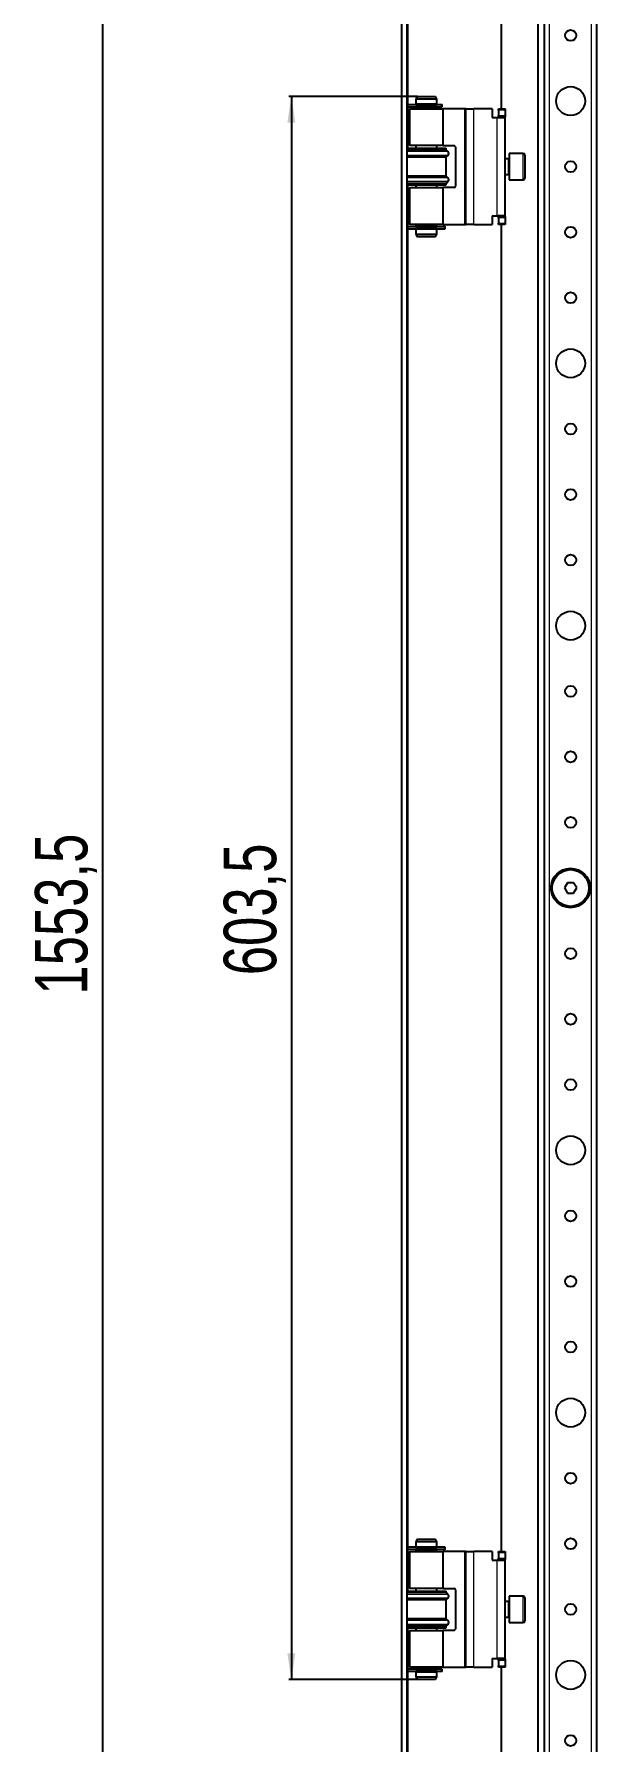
# Model space of a CAD drawing. Header units: millimetres. Extents: x -460 to 1472, y -1011 to 1043.
# Drawn here: x 606 to 821, y -320 to 331 of the extents above; entities that cross this region are included whole.
import ezdxf

# ---------------------------------------------------------------- set-up
doc = ezdxf.new("R2010")
doc.units = ezdxf.units.MM
doc.layers.add('FORMAT', color=7, linetype='Continuous')
doc.styles.add('SLDTEXTSTYLE0', font='TXT', dxfattribs={"width": 0.75})
doc.dimstyles.new('SLDDIMSTYLE0', dxfattribs={"dimtxt": 20, "dimasz": 10, "dimexe": 0, "dimexo": 0.0625, "dimgap": 5, "dimtad": 2, "dimdec": 1, "dimrnd": 1e-09, "dimzin": 12, "dimdsep": 46, "dimtxsty": 'SLDTEXTSTYLE0', "dimsah": 1, "dimcen": 0.09, "dimadec": 0, "dimazin": 3, "dimtfac": 1, "dimtofl": 0, "dimtmove": 0, "dimatfit": 3, "dimfxl": 0, "dimfrac": 2, "dimtolj": 1, "dimtzin": 12, "dimarcsym": 0})

# ---------------------------------------------------------------- blocks, each defined once
blk = doc.blocks.new('_D_7')
at = {"layer": 'FORMAT'}
for p, q in [((752.38, 781.78), (631.31, 781.78)), ((632.31, 781.78), (632.31, -771.72)), ((752.38, -771.72), (631.31, -771.72))]:
    blk.add_line(p, q, dxfattribs=at)
for points in [[(632.31, 781.78), (630.77, 771.78), (633.85, 771.78)], [(632.31, -771.72), (633.85, -761.72), (630.77, -761.72)]]:
    blk.add_solid(points, dxfattribs=at)
at = {"layer": 'FORMAT', "insert": (606.53, -35.61), "char_height": 20, "attachment_point": 1, "rotation": 90, "style": 'SLDTEXTSTYLE0'}
blk.add_mtext('1553,5', dxfattribs=at)
blk = doc.blocks.new('_D_9')
at = {"layer": 'FORMAT'}
for p, q in [((752.38, 306.78), (703.31, 306.78)), ((704.31, 306.78), (704.31, -296.72)), ((752.38, -296.72), (703.31, -296.72))]:
    blk.add_line(p, q, dxfattribs=at)
for points in [[(704.31, 306.78), (702.77, 296.78), (705.85, 296.78)], [(704.31, -296.72), (705.85, -286.72), (702.77, -286.72)]]:
    blk.add_solid(points, dxfattribs=at)
at = {"layer": 'FORMAT', "insert": (678.53, -28.22), "char_height": 20, "attachment_point": 1, "rotation": 90, "style": 'SLDTEXTSTYLE0'}
blk.add_mtext('603,5', dxfattribs=at)

msp = doc.modelspace()

# ---------------------------------------------------------------- linework, layer by layer
at = {"color": 7, "linetype": 'Continuous', "lineweight": 25}
for p, q in [((746.31, 882.53), (746.31, -872.47)), ((748.31, 882.53), (748.31, -872.47)), ((798.31, 849.53), (798.31, -839.47)), ((800.81, -812.47), (800.81, 822.53)), ((820.81, -812.47), (820.81, 822.53)), ((784.31, 733.03), (784.31, 302.03)), ((752.39, 306.78), (751.81, 305.78)), ((752.39, 306.78), (759.24, 306.78)), ((759.81, 305.78), (759.24, 306.78)), ((748.66, 303.73), (748.66, 302.83)), ((748.66, 303.73), (761.55, 303.73)), ((748.66, 302.83), (761.55, 302.83)), ((749.36, 302.03), (749.36, 288.03)), ((749.36, 302.03), (762.26, 302.03)), ((751.81, 305.78), (751.81, 303.78)), ((759.81, 305.78), (751.81, 305.78)), ((756.57, 303.78), (751.81, 303.78)), ((751.81, 302.78), (751.81, 302.03)), ((756.57, 302.78), (751.81, 302.78)), ((752.31, 303.78), (752.31, 303.73)), ((752.31, 302.83), (752.31, 302.78)), ((759.81, 303.78), (756.57, 303.78)), ((759.81, 302.78), (756.57, 302.78)), ((759.31, 303.73), (759.31, 303.78)), ((759.31, 302.78), (759.31, 302.83)), ((759.81, 303.78), (759.81, 305.78)), ((759.81, 302.03), (759.81, 302.78)), ((761.55, 303.73), (761.64, 303.73)), ((761.55, 302.83), (761.64, 302.83)), ((761.64, 302.83), (761.64, 303.73)), ((761.64, 303.73), (761.85, 303.73)), ((761.64, 302.83), (761.85, 302.83)), ((761.85, 302.83), (761.85, 303.73)), ((762.26, 288.03), (762.26, 302.03)), ((770.36, 302.03), (762.26, 302.03)), ((770.86, 302.03), (770.36, 302.03)), ((770.86, 258.03), (770.86, 302.03)), ((770.86, 302.03), (773.86, 302.03)), ((780.86, 302.03), (773.86, 302.03)), ((780.86, 302.03), (780.86, 298.73)), ((783.36, 302.03), (785.86, 302.03)), ((783.36, 301.53), (783.36, 302.03)), ((783.36, 301.53), (783.36, 299.53)), ((783.36, 299.03), (783.36, 299.53)), ((785.86, 302.03), (785.86, 301.53)), ((785.86, 301.53), (785.86, 299.53)), ((785.86, 299.53), (785.86, 299.03)), ((780.86, 298.73), (782.86, 298.73)), ((782.86, 298.73), (785.86, 298.73)), ((785.86, 299.03), (783.36, 299.03)), ((783.36, 299.03), (783.36, 298.73)), ((785.86, 298.73), (785.86, 299.03)), ((785.86, 261.33), (785.86, 298.73)), ((748.31, 287.03), (763.31, 287.03)), ((762.26, 288.03), (749.36, 288.03)), ((751.81, 288.03), (751.81, 287.03)), ((759.81, 287.03), (759.81, 288.03)), ((762.26, 288.03), (766.36, 288.03)), ((763.31, 286.43), (763.31, 287.03)), ((766.86, 287.53), (766.86, 272.53)), ((763.31, 286.43), (748.31, 286.43)), ((763.31, 283.63), (748.31, 283.63)), ((764.01, 285.74), (763.31, 286.43)), ((763.31, 283.63), (764.01, 284.32)), ((763.31, 276.43), (763.31, 283.63)), ((787.11, 283.03), (785.86, 283.03)), ((792.76, 285.03), (787.36, 285.03)), ((787.36, 285.03), (787.36, 275.03)), ((793.36, 284.43), (793.36, 275.63)), ((763.31, 276.43), (748.31, 276.43)), ((763.31, 273.63), (748.31, 273.63)), ((764.01, 275.74), (763.31, 276.43)), ((763.31, 273.63), (764.01, 274.32)), ((763.31, 273.03), (763.31, 273.63)), ((785.86, 277.03), (787.11, 277.03)), ((787.36, 275.03), (792.76, 275.03)), ((748.31, 273.03), (763.31, 273.03)), ((749.36, 272.03), (749.36, 258.03)), ((749.36, 272.03), (762.26, 272.03)), ((751.81, 273.03), (751.81, 272.03)), ((759.81, 272.03), (759.81, 273.03)), ((762.26, 258.03), (762.26, 272.03)), ((766.36, 272.03), (762.26, 272.03)), ((780.86, 261.33), (782.86, 261.33)), ((780.86, 261.33), (780.86, 258.03)), ((785.86, 261.33), (782.86, 261.33)), ((783.36, 261.33), (783.36, 261.03)), ((783.36, 261.03), (785.86, 261.03)), ((783.36, 260.53), (783.36, 261.03)), ((783.36, 260.53), (783.36, 258.53)), ((785.86, 261.03), (785.86, 261.33)), ((785.86, 261.03), (785.86, 260.53)), ((785.86, 260.53), (785.86, 258.53)), ((748.66, 257.23), (748.66, 256.33)), ((748.66, 257.23), (762.96, 257.23)), ((748.66, 256.33), (762.96, 256.33)), ((762.26, 258.03), (749.36, 258.03)), ((751.81, 258.03), (751.81, 257.28)), ((756.57, 257.28), (751.81, 257.28)), ((751.81, 256.28), (751.81, 254.28)), ((756.57, 256.28), (751.81, 256.28)), ((751.81, 254.28), (752.39, 253.28)), ((751.81, 254.28), (756.57, 254.28)), ((752.31, 257.28), (752.31, 257.23)), ((752.31, 256.33), (752.31, 256.28)), ((759.81, 257.28), (756.57, 257.28)), ((759.81, 256.28), (756.57, 256.28)), ((756.57, 254.28), (759.81, 254.28)), ((759.24, 253.28), (759.81, 254.28)), ((759.31, 257.23), (759.31, 257.28)), ((759.31, 256.28), (759.31, 256.33)), ((759.81, 257.28), (759.81, 258.03)), ((759.81, 254.28), (759.81, 256.28)), ((762.26, 258.03), (770.36, 258.03)), ((762.96, 256.33), (762.96, 257.23)), ((770.36, 258.03), (770.86, 258.03)), ((773.86, 258.03), (770.86, 258.03)), ((773.86, 258.03), (780.86, 258.03)), ((783.36, 258.03), (783.36, 258.53)), ((785.86, 258.03), (783.36, 258.03)), ((784.31, 258.03), (784.31, -247.97)), ((785.86, 258.53), (785.86, 258.03)), ((756.46, 253.28), (752.39, 253.28)), ((759.24, 253.28), (756.46, 253.28)), ((809.66, 7.03), (808.51, 5.03)), ((811.97, 7.03), (809.66, 7.03)), ((813.12, 5.03), (811.97, 7.03)), ((808.51, 5.03), (809.66, 3.03)), ((809.66, 3.03), (811.97, 3.03)), ((811.97, 3.03), (813.12, 5.03)), ((748.66, -246.27), (748.66, -247.17)), ((762.96, -246.27), (748.66, -246.27)), ((762.96, -247.17), (748.66, -247.17)), ((752.39, -243.22), (751.81, -244.22)), ((751.81, -244.22), (751.81, -246.22)), ((759.81, -244.22), (751.81, -244.22)), ((751.81, -246.22), (759.81, -246.22)), ((751.81, -247.22), (751.81, -247.97)), ((751.81, -247.22), (759.81, -247.22)), ((752.31, -246.22), (752.31, -246.27)), ((752.31, -247.17), (752.31, -247.22)), ((752.39, -243.22), (759.24, -243.22)), ((759.81, -244.22), (759.24, -243.22)), ((759.31, -246.27), (759.31, -246.22)), ((759.31, -247.22), (759.31, -247.17)), ((759.81, -246.22), (759.81, -244.22)), ((759.81, -247.97), (759.81, -247.22)), ((762.96, -247.17), (762.96, -246.27)), ((749.36, -247.97), (749.36, -261.97)), ((749.36, -247.97), (762.26, -247.97)), ((762.26, -261.97), (762.26, -247.97)), ((770.36, -247.97), (762.26, -247.97)), ((770.86, -247.97), (770.36, -247.97)), ((770.86, -291.97), (770.86, -247.97)), ((770.86, -247.97), (773.86, -247.97)), ((780.86, -247.97), (773.86, -247.97)), ((780.86, -247.97), (780.86, -251.27)), ((780.86, -251.27), (782.86, -251.27)), ((782.86, -251.27), (785.86, -251.27)), ((783.36, -247.97), (785.86, -247.97)), ((783.36, -248.47), (783.36, -247.97)), ((783.36, -248.47), (783.36, -250.47)), ((783.36, -250.97), (783.36, -250.47)), ((785.86, -250.97), (783.36, -250.97)), ((783.36, -250.97), (783.36, -251.27)), ((785.86, -247.97), (785.86, -248.47)), ((785.86, -248.47), (785.86, -250.47)), ((785.86, -250.47), (785.86, -250.97)), ((785.86, -251.27), (785.86, -250.97)), ((785.86, -288.67), (785.86, -251.27)), ((748.31, -262.97), (763.31, -262.97)), ((763.31, -263.57), (748.31, -263.57)), ((763.31, -266.37), (748.31, -266.37)), ((762.26, -261.97), (749.36, -261.97)), ((751.81, -261.97), (751.81, -262.97)), ((759.81, -262.97), (759.81, -261.97)), ((762.26, -261.97), (766.36, -261.97)), ((763.31, -263.57), (763.31, -262.97)), ((764.01, -264.26), (763.31, -263.57)), ((763.31, -266.37), (764.01, -265.68)), ((763.31, -273.57), (763.31, -266.37)), ((766.86, -262.47), (766.86, -277.47)), ((792.76, -264.97), (787.36, -264.97)), ((787.36, -264.97), (787.36, -274.29)), ((793.36, -265.57), (793.36, -273.77)), ((787.11, -266.97), (785.86, -266.97)), ((785.86, -272.97), (787.11, -272.97)), ((763.31, -273.57), (748.31, -273.57)), ((763.31, -276.37), (748.31, -276.37)), ((748.31, -276.97), (763.31, -276.97)), ((749.36, -277.97), (749.36, -291.97)), ((749.36, -277.97), (762.26, -277.97)), ((751.81, -276.97), (751.81, -277.97)), ((759.81, -277.97), (759.81, -276.97)), ((762.26, -291.97), (762.26, -277.97)), ((766.36, -277.97), (762.26, -277.97)), ((764.01, -274.26), (763.31, -273.57)), ((763.31, -276.37), (764.01, -275.68)), ((763.31, -276.97), (763.31, -276.37)), ((787.36, -274.29), (787.36, -274.97)), ((787.36, -274.97), (792.76, -274.97)), ((793.36, -273.77), (793.36, -274.37)), ((748.66, -292.77), (748.66, -293.67)), ((761.55, -292.77), (748.66, -292.77)), ((762.26, -291.97), (749.36, -291.97)), ((751.81, -291.97), (751.81, -292.72)), ((751.81, -292.72), (759.81, -292.72)), ((752.31, -292.72), (752.31, -292.77)), ((759.31, -292.77), (759.31, -292.72)), ((759.81, -292.72), (759.81, -291.97)), ((761.64, -292.77), (761.55, -292.77)), ((761.64, -293.67), (761.64, -292.77)), ((761.85, -292.77), (761.64, -292.77)), ((761.85, -293.67), (761.85, -292.77)), ((762.26, -291.97), (770.36, -291.97)), ((770.36, -291.97), (770.86, -291.97)), ((773.86, -291.97), (770.86, -291.97)), ((773.86, -291.97), (780.86, -291.97)), ((780.86, -288.67), (782.86, -288.67)), ((780.86, -288.67), (780.86, -291.97)), ((785.86, -288.67), (782.86, -288.67)), ((783.36, -288.67), (783.36, -288.97)), ((783.36, -288.97), (785.86, -288.97)), ((783.36, -289.47), (783.36, -288.97)), ((783.36, -289.47), (783.36, -291.47)), ((783.36, -291.97), (783.36, -291.47)), ((785.86, -291.97), (783.36, -291.97)), ((784.31, -291.97), (784.31, -722.97)), ((785.86, -288.97), (785.86, -288.67)), ((785.86, -288.97), (785.86, -289.47)), ((785.86, -289.47), (785.86, -291.47)), ((785.86, -291.47), (785.86, -291.97)), ((761.55, -293.67), (748.66, -293.67)), ((751.81, -293.72), (751.81, -295.72)), ((751.81, -293.72), (759.81, -293.72)), ((751.81, -295.72), (752.39, -296.72)), ((751.81, -295.72), (756.57, -295.72)), ((752.31, -293.67), (752.31, -293.72)), ((756.46, -296.72), (752.39, -296.72)), ((759.24, -296.72), (756.46, -296.72)), ((756.57, -295.72), (759.81, -295.72)), ((759.24, -296.72), (759.81, -295.72)), ((759.31, -293.72), (759.31, -293.67)), ((759.81, -295.72), (759.81, -293.72)), ((761.64, -293.67), (761.55, -293.67)), ((761.85, -293.67), (761.64, -293.67))]:
    msp.add_line(p, q, dxfattribs=at)
at = {"color": 8, "linetype": 'Continuous', "lineweight": 18}
for p, q in [((802.81, -812.47), (802.81, 822.53)), ((818.81, -812.47), (818.81, 822.53)), ((748.91, 303.73), (748.91, 731.33)), ((748.91, 287.03), (748.91, 302.83)), ((761.55, 303.73), (761.55, 302.83)), ((770.36, 302.03), (770.36, 258.03)), ((773.86, 258.03), (773.86, 302.03)), ((785.86, 301.53), (783.36, 301.53)), ((783.36, 299.53), (785.86, 299.53)), ((782.86, 261.33), (782.86, 298.73)), ((764.01, 285.74), (748.31, 285.74)), ((764.01, 284.32), (748.31, 284.32)), ((787.11, 282.62), (787.11, 283.03)), ((787.11, 277.03), (787.11, 282.62)), ((792.76, 275.03), (792.76, 285.03)), ((764.01, 275.74), (748.31, 275.74)), ((764.01, 274.32), (748.31, 274.32)), ((748.91, 257.23), (748.91, 273.03)), ((785.86, 260.53), (783.36, 260.53)), ((748.91, -246.27), (748.91, 256.33)), ((783.36, 258.53), (785.86, 258.53)), ((748.91, -262.97), (748.91, -247.17)), ((770.36, -247.97), (770.36, -291.97)), ((773.86, -291.97), (773.86, -247.97)), ((782.86, -288.67), (782.86, -251.27)), ((785.86, -248.47), (783.36, -248.47)), ((783.36, -250.47), (785.86, -250.47)), ((764.01, -264.26), (748.31, -264.26)), ((764.01, -265.68), (748.31, -265.68)), ((792.76, -274.29), (792.76, -264.97)), ((787.11, -272.97), (787.11, -266.97)), ((764.01, -274.26), (748.31, -274.26)), ((764.01, -275.68), (748.31, -275.68)), ((748.91, -292.77), (748.91, -276.97)), ((792.76, -274.97), (792.76, -274.29)), ((761.55, -293.67), (761.55, -292.77)), ((785.86, -289.47), (783.36, -289.47)), ((783.36, -291.47), (785.86, -291.47)), ((748.91, -721.27), (748.91, -293.67))]:
    msp.add_line(p, q, dxfattribs=at)
at = {"color": 7, "linetype": 'Continuous', "lineweight": 25}
for centre, radius in [((810.81, 330.03), 2.1), ((810.81, 305.03), 5.5), ((810.81, 280.03), 2.1), ((810.81, 255.03), 2.1), ((810.81, 230.03), 2.1), ((810.81, 205.03), 5.5), ((810.81, 180.03), 2.1), ((810.81, 155.03), 2.1), ((810.81, 130.03), 2.1), ((810.81, 105.03), 5.5), ((810.81, 80.03), 2.1), ((810.81, 55.03), 2.1), ((810.81, 30.03), 2.1), ((810.81, 5.03), 7.5), ((810.81, 5.03), 7), ((810.81, -19.97), 2.1), ((810.81, -44.97), 2.1), ((810.81, -69.97), 2.1), ((810.81, -94.97), 5.5), ((810.81, -119.97), 2.1), ((810.81, -144.97), 2.1), ((810.81, -169.97), 2.1), ((810.81, -194.97), 5.5), ((810.81, -219.97), 2.1), ((810.81, -244.97), 2.1), ((810.81, -269.97), 2.1), ((810.81, -294.97), 5.5), ((810.81, -319.97), 2.1)]:
    msp.add_circle(centre, radius, dxfattribs=at)
for centre, radius, start, end in [((766.36, 287.53), 0.5, 0, 90), ((763.31, 285.03), 1, 314.427, 45.573), ((787.11, 283.28), 0.25, 270, 360), ((792.76, 284.43), 0.6, 0, 90), ((763.31, 275.03), 1, 314.427, 45.573), ((787.11, 276.78), 0.25, 0, 90), ((792.76, 275.63), 0.6, 270, 360), ((766.36, 272.53), 0.5, 270, 0), ((763.31, -264.97), 1, 314.427, 45.573), ((766.36, -262.47), 0.5, 0, 90), ((787.11, -266.72), 0.25, 270, 360), ((792.76, -265.57), 0.6, 0, 90), ((787.11, -273.22), 0.25, 0, 90), ((763.31, -274.97), 1, 314.427, 45.573), ((766.36, -277.47), 0.5, 270, 0), ((792.76, -274.37), 0.6, 270, 360)]:
    msp.add_arc(centre, radius, start, end, dxfattribs=at)

# ---------------------------------------------------------------- dimensions: what is measured, and where the dimension line sits
at = {"layer": 'FORMAT'}
for base, p1, p2, picture, middle in [((632.31, -771.72), (752.39, 781.78), (752.39, -771.72), '_D_7', (632.31, 5.03)), ((704.31, -296.72), (752.39, 306.78), (752.39, -296.72), '_D_9', (704.31, 5.03))]:
    dim = msp.add_linear_dim(base=base, p1=p1, p2=p2, angle=90, dimstyle='SLDDIMSTYLE0', dxfattribs=at)
    dim.commit()
    dim.dimension.update_dxf_attribs({"geometry": picture, "text_midpoint": middle, "dimtype": 160})

doc.saveas('drawing.dxf')
